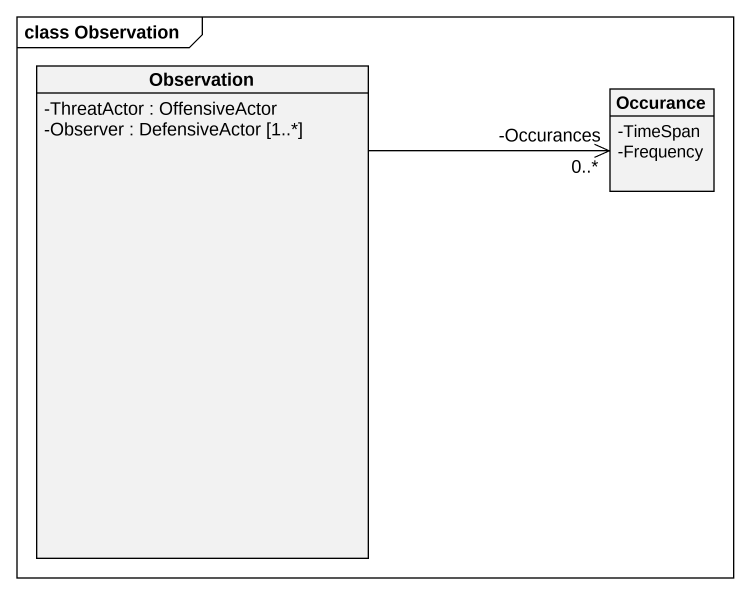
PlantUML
@startuml
mainframe class Observation
hide circle
hide empty members
skinparam classAttributeIconSize 0
class Observation {
  -ThreatActor : OffensiveActor
  -Observer : DefensiveActor [1..*]
}
class Occurance {
  -TimeSpan
  -Frequency
}
Occurance "-Occurances\n0..*" <-left- Observation
@enduml
